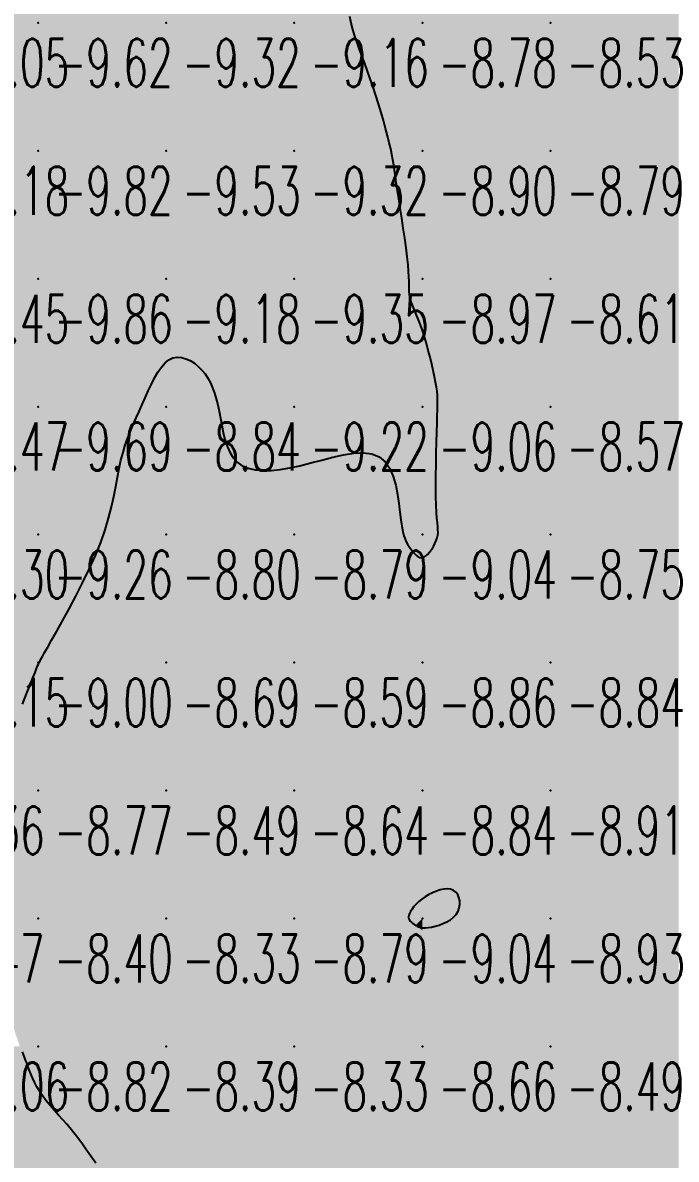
# Model space of a CAD drawing. Header units: millimetres. Extents: x 88261 to 90953, y 390274 to 392322.
# Drawn here: x 89959 to 90010.1, y 391308.4 to 391397.2 of the extents above; entities that cross this region are included whole.
import ezdxf
from ezdxf.enums import TextEntityAlignment as Align

# ---------------------------------------------------------------- set-up
doc = ezdxf.new("R2010")
doc.units = ezdxf.units.MM
doc.header["$LTSCALE"] = 25
for name, color, linetype in [('CN_03_00', 7, 'Continuous'), ('COTEAlt', 7, 'Continuous'), ('TN_COLORIAGE', 7, 'Continuous')]:
    doc.layers.add(name, color=color, linetype=linetype)
doc.styles.add('Simplex 1.0', font='Simplex.shx', dxfattribs={"width": 0.99, "height": 2.5})
doc.styles.get("Standard").update_dxf_attribs({"font": 'times.ttf'})

# ---------------------------------------------------------------- blocks, each defined once
blk = doc.blocks.new('COTE')
at = {"color": 0}
blk.add_point((0, 0), dxfattribs=at)
at = {"layer": 'COTEAlt'}
blk.add_attdef('ALT', text='', height=3.75, dxfattribs=at).set_placement((1.25, -1.25), align=Align.TOP_LEFT)

msp = doc.modelspace()

# ---------------------------------------------------------------- linework, layer by layer
at = {"layer": 'CN_03_00', "elevation": -9, "flags": 128}
for points in [[(89959.027, 391343.985), (89959.344, 391344.801), (89959.617, 391345.497), (89959.836, 391346.049), (89960.003, 391346.468), (89960.125, 391346.771), (89960.21, 391346.98), (89960.265, 391347.112), (89960.298, 391347.187), (89960.315, 391347.224), (89960.325, 391347.242), (89960.334, 391347.261), (89960.354, 391347.298), (89960.396, 391347.374), (89960.469, 391347.508), (89960.586, 391347.717), (89960.757, 391348.022), (89960.993, 391348.44), (89961.304, 391348.993), (89961.698, 391349.689), (89962.157, 391350.512), (89962.661, 391351.435), (89963.19, 391352.431), (89963.722, 391353.476), (89964.237, 391354.542), (89964.714, 391355.603), (89965.132, 391356.633), (89965.475, 391357.612), (89965.752, 391358.536), (89965.975, 391359.408), (89966.155, 391360.229), (89966.307, 391361.003), (89966.443, 391361.732), (89966.575, 391362.418), (89966.716, 391363.062), (89966.876, 391363.669), (89967.055, 391364.244), (89967.251, 391364.794), (89967.46, 391365.325), (89967.68, 391365.844), (89967.908, 391366.358), (89968.14, 391366.874), (89968.376, 391367.397), (89968.611, 391367.932), (89968.849, 391368.468), (89969.091, 391368.99), (89969.34, 391369.484), (89969.598, 391369.937), (89969.869, 391370.333), (89970.154, 391370.659), (89970.456, 391370.9), (89970.776, 391371.047), (89971.109, 391371.104), (89971.449, 391371.082), (89971.789, 391370.989), (89972.123, 391370.835), (89972.446, 391370.629), (89972.75, 391370.38), (89973.029, 391370.099), (89973.279, 391369.793), (89973.5, 391369.461), (89973.695, 391369.104), (89973.868, 391368.719), (89974.021, 391368.306), (89974.155, 391367.863), (89974.275, 391367.389), (89974.383, 391366.883), (89974.482, 391366.346), (89974.583, 391365.791), (89974.695, 391365.232), (89974.828, 391364.683), (89974.994, 391364.16), (89975.202, 391363.678), (89975.464, 391363.251), (89975.789, 391362.893), (89976.186, 391362.617), (89976.652, 391362.42), (89977.184, 391362.298), (89977.778, 391362.245), (89978.43, 391362.256), (89979.135, 391362.326), (89979.889, 391362.451), (89980.689, 391362.624), (89981.527, 391362.837), (89982.387, 391363.068), (89983.248, 391363.289), (89984.091, 391363.474), (89984.896, 391363.596), (89985.642, 391363.629), (89986.311, 391363.545), (89986.881, 391363.318), (89987.34, 391362.932), (89987.696, 391362.411), (89987.966, 391361.789), (89988.164, 391361.102), (89988.307, 391360.384), (89988.41, 391359.67), (89988.489, 391358.994), (89988.559, 391358.392), (89988.634, 391357.889), (89988.714, 391357.48), (89988.801, 391357.151), (89988.893, 391356.886), (89988.99, 391356.671), (89989.091, 391356.493), (89989.196, 391356.335), (89989.305, 391356.185), (89989.417, 391356.031), (89989.532, 391355.878), (89989.652, 391355.735), (89989.776, 391355.61), (89989.906, 391355.511), (89990.042, 391355.448), (89990.186, 391355.428), (89990.336, 391355.46), (89990.494, 391355.549), (89990.655, 391355.689), (89990.815, 391355.868), (89990.967, 391356.076), (89991.108, 391356.304), (89991.231, 391356.539), (89991.333, 391356.773), (89991.407, 391356.993), (89991.451, 391357.196), (89991.469, 391357.394), (89991.466, 391357.606), (89991.447, 391357.852), (89991.418, 391358.149), (89991.384, 391358.517), (89991.351, 391358.974), (89991.325, 391359.539), (89991.309, 391360.222), (89991.304, 391361.001), (89991.307, 391361.844), (89991.317, 391362.721), (89991.332, 391363.6), (89991.35, 391364.45), (89991.37, 391365.241), (89991.39, 391365.941), (89991.409, 391366.529), (89991.423, 391367.018), (89991.431, 391367.43), (89991.429, 391367.79), (89991.417, 391368.119), (89991.39, 391368.44), (89991.346, 391368.776), (89991.284, 391369.15), (89991.201, 391369.579), (89991.1, 391370.055), (89990.983, 391370.566), (89990.852, 391371.098), (89990.71, 391371.639), (89990.561, 391372.175), (89990.406, 391372.693), (89990.248, 391373.18), (89990.091, 391373.625), (89989.937, 391374.03), (89989.789, 391374.397), (89989.652, 391374.731), (89989.528, 391375.035), (89989.42, 391375.311), (89989.333, 391375.564), (89989.269, 391375.798), (89989.23, 391376.016), (89989.211, 391376.233), (89989.205, 391376.463), (89989.206, 391376.722), (89989.206, 391377.024), (89989.199, 391377.384), (89989.177, 391377.817), (89989.135, 391378.338), (89989.067, 391378.955), (89988.977, 391379.651), (89988.871, 391380.403), (89988.754, 391381.185), (89988.633, 391381.974), (89988.512, 391382.746), (89988.398, 391383.477), (89988.296, 391384.142), (89988.21, 391384.726), (89988.137, 391385.239), (89988.072, 391385.699), (89988.008, 391386.126), (89987.942, 391386.538), (89987.866, 391386.954), (89987.776, 391387.391), (89987.667, 391387.869), (89987.535, 391388.401), (89987.381, 391388.982), (89987.208, 391389.599), (89987.02, 391390.242), (89986.82, 391390.901), (89986.611, 391391.563), (89986.395, 391392.219), (89986.177, 391392.856), (89985.959, 391393.467), (89985.744, 391394.053), (89985.536, 391394.616), (89985.337, 391395.161), (89985.149, 391395.691), (89984.977, 391396.209), (89984.822, 391396.718), (89984.689, 391397.222), (89984.577, 391397.724)], [(89964.752, 391308.12), (89964.485, 391308.472), (89964.225, 391308.837), (89963.968, 391309.211), (89963.707, 391309.591), (89963.435, 391309.974), (89963.145, 391310.358), (89962.835, 391310.74), (89962.509, 391311.12), (89962.173, 391311.497), (89961.836, 391311.872), (89961.503, 391312.245), (89961.184, 391312.617), (89960.883, 391312.986), (89960.61, 391313.354), (89960.368, 391313.72), (89960.158, 391314.081), (89959.974, 391314.433), (89959.815, 391314.773), (89959.677, 391315.098), (89959.557, 391315.403), (89959.452, 391315.685), (89959.358, 391315.942), (89959.273, 391316.171), (89959.191, 391316.385), (89959.109, 391316.597), (89959.021, 391316.822)]]:
    msp.add_lwpolyline(points, dxfattribs=at)
msp.add_lwpolyline([(89990.96, 391326.566), (89991.245, 391326.631), (89991.547, 391326.72), (89991.854, 391326.833), (89992.154, 391326.973), (89992.435, 391327.138), (89992.683, 391327.331), (89992.886, 391327.553), (89993.035, 391327.802), (89993.128, 391328.069), (89993.17, 391328.343), (89993.161, 391328.613), (89993.105, 391328.868), (89993.004, 391329.097), (89992.86, 391329.288), (89992.676, 391329.431), (89992.456, 391329.516), (89992.205, 391329.548), (89991.931, 391329.531), (89991.641, 391329.472), (89991.344, 391329.377), (89991.045, 391329.251), (89990.753, 391329.101), (89990.475, 391328.932), (89990.217, 391328.749), (89989.983, 391328.557), (89989.774, 391328.362), (89989.592, 391328.165), (89989.44, 391327.973), (89989.32, 391327.788), (89989.234, 391327.616), (89989.184, 391327.461), (89989.171, 391327.325), (89989.19, 391327.208), (89989.236, 391327.106), (89989.303, 391327.017), (89989.386, 391326.94), (89989.478, 391326.871), (89989.574, 391326.807), (89989.669, 391326.747), (89989.759, 391326.689), (89989.847, 391326.634), (89989.94, 391326.585), (89990.046, 391326.545), (89990.168, 391326.516), (89990.315, 391326.501), (89990.493, 391326.503), (89990.707, 391326.524), (89990.96, 391326.566)], close=True, dxfattribs=at)
at = {"layer": 'TN_COLORIAGE', "color": 181}
for points in [[(89951.331, 391397.239, -9.156), (89950.772, 391397.763, -9.156), (89960.249, 391397.239, -9.156), (89960.249, 391407.239, -9.156)], [(89960.249, 391407.239, -9.244), (89960.249, 391397.239, -9.244), (89970.249, 391407.239, -9.244)], [(89960.249, 391397.239, -9.244), (89970.249, 391397.239, -9.244), (89970.249, 391407.239, -9.244)], [(89970.249, 391397.239, -9), (89979.125, 391406.115, -9), (89970.249, 391407.239, -9), (89978.843, 391407.239, -9)], [(89970.249, 391397.239, -9), (89979.125, 391406.115, -9), (89980.249, 391397.239, -9), (89980.249, 391405.215, -9)], [(89984.22, 391401.211, -9.158), (89980.249, 391405.215, -9.158), (89980.249, 391397.239, -9.158)], [(89984.22, 391401.211, -9.158), (89984.435, 391397.239, -9.158), (89980.249, 391397.239, -9.158)], [(89951.331, 391397.239, -9.616), (89953.46, 391390.451, -9.616), (89960.249, 391397.239, -9.616)], [(89955.298, 391387.239, -9.616), (89953.46, 391390.451, -9.616), (89960.249, 391387.239, -9.616), (89960.249, 391397.239, -9.616)], [(89960.249, 391397.239, -9.316), (89960.249, 391387.239, -9.316), (89970.249, 391397.239, -9.316)], [(89960.249, 391387.239, -9.316), (89970.249, 391387.239, -9.316), (89970.249, 391397.239, -9.316)], [(89970.249, 391397.239, -9.158), (89970.249, 391387.239, -9.158), (89980.249, 391397.239, -9.158)], [(89970.249, 391387.239, -9.158), (89980.249, 391387.239, -9.158), (89980.249, 391397.239, -9.158)], [(89980.249, 391387.239, -9), (89986.174, 391393.165, -9), (89980.249, 391397.239, -9), (89984.435, 391397.239, -9)], [(89986.174, 391393.165, -9.318), (89987.932, 391387.239, -9.318), (89980.249, 391387.239, -9.318)], [(89955.298, 391387.239, -9.822), (89957.429, 391384.419, -9.822), (89960.249, 391387.239, -9.822)], [(89957.847, 391377.239, -9.822), (89957.429, 391384.419, -9.822), (89960.249, 391377.239, -9.822), (89960.249, 391387.239, -9.822)], [(89960.249, 391387.239, -9.533), (89960.249, 391377.239, -9.533), (89970.249, 391387.239, -9.533)], [(89960.249, 391377.239, -9.533), (89970.249, 391377.239, -9.533), (89970.249, 391387.239, -9.533)], [(89970.249, 391387.239, -9.318), (89970.249, 391377.239, -9.318), (89980.249, 391387.239, -9.318)], [(89970.249, 391377.239, -9.318), (89980.249, 391377.239, -9.318), (89980.249, 391387.239, -9.318)], [(89980.249, 391377.239, -9), (89988.103, 391385.094, -9), (89980.249, 391387.239, -9), (89987.932, 391387.239, -9)], [(89988.103, 391385.094, -9.351), (89989.431, 391377.239, -9.351), (89980.249, 391377.239, -9.351)], [(89957.909, 391374.9, -9.691), (89956.278, 391367.239, -9.691), (89960.249, 391377.239, -9.691), (89960.249, 391367.239, -9.691)], [(89957.847, 391377.239, -9.857), (89957.909, 391374.9, -9.857), (89960.249, 391377.239, -9.857)], [(89960.249, 391377.239, -9.178), (89960.249, 391367.239, -9.178), (89970.249, 391377.239, -9.178)], [(89960.249, 391367.239, -9), (89968.38, 391367.239, -9), (89970.249, 391377.239, -9), (89970.249, 391371.953, -9)], [(89980.249, 391377.239, -9), (89973.36, 391370.351, -9), (89970.249, 391377.239, -9), (89970.249, 391371.953, -9)], [(89980.249, 391377.239, -9), (89973.36, 391370.351, -9), (89980.249, 391367.239, -9), (89974.484, 391367.239, -9)], [(89980.249, 391377.239, -9), (89989.431, 391377.239, -9), (89980.249, 391367.239, -9), (89988.983, 391375.974, -9)], [(89980.249, 391367.239, -9), (89988.983, 391375.974, -9), (89990.249, 391367.239, -9), (89990.249, 391373.65, -9)], [(89991.512, 391368.503, -9.056), (89990.249, 391373.65, -9.056), (89990.249, 391367.239, -9.056)], [(89991.408, 391367.239, -9.056), (89991.512, 391368.503, -9.056), (89990.249, 391367.239, -9.056)], [(89955.205, 391362.195, -9.263), (89953.168, 391357.239, -9.263), (89960.249, 391367.239, -9.263), (89960.249, 391357.239, -9.263)], [(89955.205, 391362.195, -9.691), (89956.278, 391367.239, -9.691), (89960.249, 391367.239, -9.691)], [(89960.249, 391367.239, -9), (89968.38, 391367.239, -9), (89960.249, 391357.239, -9), (89966.483, 391363.474, -9)], [(89975, 391361.991, -9.216), (89974.484, 391367.239, -9.216), (89980.249, 391367.239, -9.216)], [(89980.249, 391362.156, -9.216), (89975, 391361.991, -9.216), (89980.249, 391367.239, -9.216)], [(89980.249, 391367.239, -9), (89980.249, 391362.156, -9), (89990.249, 391367.239, -9), (89988.138, 391365.128, -9)], [(89990.249, 391367.239, -9), (89988.138, 391365.128, -9), (89990.249, 391357.239, -9), (89988.486, 391357.239, -9)], [(89990.249, 391367.239, -9), (89991.408, 391367.239, -9), (89990.249, 391357.239, -9), (89991.198, 391358.189, -9)], [(89965.982, 391357.239, -9.263), (89966.483, 391363.474, -9.263), (89960.249, 391357.239, -9.263)], [(89991.198, 391358.189, -9.045), (89991.749, 391357.239, -9.045), (89990.249, 391357.239, -9.045)], [(89951.982, 391348.973, -9.003), (89951.591, 391347.239, -9.003), (89960.249, 391357.239, -9.003), (89960.249, 391347.239, -9.003)], [(89951.982, 391348.973, -9.263), (89953.168, 391357.239, -9.263), (89960.249, 391357.239, -9.263)], [(89960.249, 391357.239, -9), (89965.982, 391357.239, -9), (89960.249, 391347.239, -9), (89960.378, 391347.369, -9)], [(89989.274, 391356.264, -9.045), (89988.486, 391357.239, -9.045), (89990.249, 391357.239, -9.045)], [(89989.274, 391356.264, -9.045), (89990.249, 391354.814, -9.045), (89990.249, 391357.239, -9.045)], [(89991.749, 391357.239, -9.045), (89990.249, 391354.814, -9.045), (89990.249, 391357.239, -9.045)], [(89950.249, 391345.302, -9.003), (89951.591, 391347.239, -9.003), (89950.249, 391337.239, -9.003), (89960.249, 391347.239, -9.003)], [(89950.249, 391337.239, -9), (89956.379, 391337.239, -9), (89960.249, 391347.239, -9), (89960.249, 391347.127, -9)], [(89960.33, 391347.239, -9.003), (89960.378, 391347.369, -9.003), (89960.249, 391347.239, -9.003)], [(89960.33, 391347.239, -9.003), (89960.249, 391347.127, -9.003), (89960.249, 391347.239, -9.003)], [(89990.249, 391329.07, -9.036), (89993.078, 391330.068, -9.036), (89990.249, 391327.239, -9.036)], [(89993.078, 391330.068, -9.036), (89993.497, 391327.239, -9.036), (89990.249, 391327.239, -9.036)], [(89988.777, 391327.239, -9.036), (89990.249, 391329.07, -9.036), (89990.249, 391327.239, -9.036)], [(89989.747, 391326.738, -9.036), (89988.777, 391327.239, -9.036), (89990.249, 391327.239, -9.036)], [(89989.747, 391326.738, -9.036), (89990.249, 391326.291, -9.036), (89990.249, 391327.239, -9.036)], [(89990.249, 391326.291, -9.036), (89993.497, 391327.239, -9.036), (89990.249, 391327.239, -9.036)], [(89950.705, 391317.239, -9), (89953.688, 391310.678, -9), (89958.824, 391317.239, -9), (89959.269, 391316.26, -9)], [(89954.853, 391307.239, -9), (89953.688, 391310.678, -9), (89960.249, 391307.239, -9), (89959.269, 391316.26, -9)], [(89959.269, 391316.26, -9.278), (89960.249, 391313.37, -9.278), (89960.249, 391307.239, -9.278)], [(89963.394, 391310.385, -9.278), (89960.249, 391313.37, -9.278), (89960.249, 391307.239, -9.278)], [(89963.394, 391310.385, -9.278), (89965.046, 391307.239, -9.278), (89960.249, 391307.239, -9.278)]]:
    msp.add_solid(points, dxfattribs=at)
at = {"layer": 'TN_COLORIAGE', "color": 171}
for points in [[(89984.435, 391397.239, -8.761), (89984.22, 391401.211, -8.761), (89990.249, 391397.239, -8.761), (89990.249, 391407.239, -8.761)], [(89990.249, 391407.239, -8.602), (89990.249, 391397.239, -8.602), (90000.249, 391407.239, -8.602)], [(89990.249, 391397.239, -8.602), (90000.249, 391397.239, -8.602), (90000.249, 391407.239, -8.602)], [(90000.249, 391407.239, -8.538), (90000.249, 391397.239, -8.538), (90010.249, 391407.239, -8.538)], [(90000.249, 391397.239, -8.538), (90010.249, 391397.239, -8.538), (90010.249, 391407.239, -8.538)], [(89984.435, 391397.239, -8.781), (89986.174, 391393.165, -8.781), (89990.249, 391397.239, -8.781)], [(89987.932, 391387.239, -8.781), (89986.174, 391393.165, -8.781), (89990.249, 391387.239, -8.781), (89990.249, 391397.239, -8.781)], [(89990.249, 391397.239, -8.529), (89990.249, 391387.239, -8.529), (90000.249, 391397.239, -8.529)], [(89990.249, 391387.239, -8.529), (90000.249, 391387.239, -8.529), (90000.249, 391397.239, -8.529)], [(90000.249, 391397.239, -8.62), (90000.249, 391387.239, -8.62), (90010.249, 391397.239, -8.62)], [(90000.249, 391387.239, -8.62), (90010.249, 391387.239, -8.62), (90010.249, 391397.239, -8.62)], [(89987.932, 391387.239, -8.904), (89988.103, 391385.094, -8.904), (89990.249, 391387.239, -8.904)], [(89989.431, 391377.239, -8.904), (89988.103, 391385.094, -8.904), (89990.249, 391377.239, -8.904), (89990.249, 391387.239, -8.904)], [(89990.249, 391387.239, -8.788), (89990.249, 391377.239, -8.788), (90000.249, 391387.239, -8.788)], [(89990.249, 391377.239, -8.788), (90000.249, 391377.239, -8.788), (90000.249, 391387.239, -8.788)], [(90000.249, 391387.239, -8.723), (90000.249, 391377.239, -8.723), (90010.249, 391387.239, -8.723)], [(90000.249, 391377.239, -8.723), (90010.249, 391377.239, -8.723), (90010.249, 391387.239, -8.723)], [(89988.983, 391375.974, -8.969), (89989.431, 391377.239, -8.969), (89990.249, 391377.239, -8.969)], [(89990.249, 391373.65, -8.969), (89988.983, 391375.974, -8.969), (89990.249, 391377.239, -8.969)], [(89990.249, 391373.65, -8.613), (89991.512, 391368.503, -8.613), (89990.249, 391377.239, -8.613), (90000.249, 391377.239, -8.613)], [(89991.512, 391368.503, -8.574), (89991.408, 391367.239, -8.574), (90000.249, 391377.239, -8.574), (90000.249, 391367.239, -8.574)], [(90000.249, 391377.239, -8.792), (90000.249, 391367.239, -8.792), (90010.249, 391377.239, -8.792)], [(90000.249, 391367.239, -8.792), (90010.249, 391367.239, -8.792), (90010.249, 391377.239, -8.792)], [(89970.249, 391371.953, -8.841), (89968.38, 391367.239, -8.841), (89970.249, 391367.239, -8.841)], [(89970.249, 391371.953, -8.841), (89973.36, 391370.351, -8.841), (89970.249, 391367.239, -8.841)], [(89974.484, 391367.239, -8.841), (89973.36, 391370.351, -8.841), (89970.249, 391367.239, -8.841)], [(89966.483, 391363.474, -8.804), (89965.982, 391357.239, -8.804), (89970.249, 391367.239, -8.804), (89970.249, 391357.239, -8.804)], [(89966.483, 391363.474, -8.841), (89968.38, 391367.239, -8.841), (89970.249, 391367.239, -8.841)], [(89974.484, 391367.239, -8.804), (89975, 391361.991, -8.804), (89970.249, 391367.239, -8.804), (89970.249, 391357.239, -8.804)], [(89991.198, 391358.189, -8.574), (89991.408, 391367.239, -8.574), (90000.249, 391367.239, -8.574)], [(89991.749, 391357.239, -8.574), (89991.198, 391358.189, -8.574), (90000.249, 391357.239, -8.574), (90000.249, 391367.239, -8.574)], [(90000.249, 391367.239, -8.626), (90000.249, 391357.239, -8.626), (90010.249, 391367.239, -8.626)], [(90000.249, 391357.239, -8.626), (90010.249, 391357.239, -8.626), (90010.249, 391367.239, -8.626)], [(89988.138, 391365.128, -8.791), (89980.249, 391362.156, -8.791), (89980.249, 391357.239, -8.791)], [(89988.486, 391357.239, -8.791), (89988.138, 391365.128, -8.791), (89980.249, 391357.239, -8.791)], [(89975, 391361.991, -8.791), (89980.249, 391362.156, -8.791), (89970.249, 391357.239, -8.791), (89980.249, 391357.239, -8.791)], [(89960.378, 391347.369, -8.686), (89960.33, 391347.239, -8.686), (89970.249, 391357.239, -8.686), (89970.249, 391347.239, -8.686)], [(89960.378, 391347.369, -8.804), (89965.982, 391357.239, -8.804), (89970.249, 391357.239, -8.804)], [(89970.249, 391357.239, -8.791), (89970.249, 391347.239, -8.791), (89980.249, 391357.239, -8.791)], [(89970.249, 391347.239, -8.791), (89980.249, 391347.239, -8.791), (89980.249, 391357.239, -8.791)], [(89988.486, 391357.239, -8.586), (89989.274, 391356.264, -8.586), (89980.249, 391357.239, -8.586), (89980.249, 391347.239, -8.586)], [(89990.249, 391354.814, -8.747), (89991.749, 391357.239, -8.747), (89990.249, 391347.239, -8.747), (90000.249, 391357.239, -8.747)], [(89990.249, 391347.239, -8.747), (90000.249, 391347.239, -8.747), (90000.249, 391357.239, -8.747)], [(90000.249, 391357.239, -8.448), (90000.249, 391347.239, -8.448), (90010.249, 391357.239, -8.448)], [(90000.249, 391347.239, -8.448), (90010.249, 391347.239, -8.448), (90010.249, 391357.239, -8.448)], [(89990.249, 391354.814, -8.586), (89989.274, 391356.264, -8.586), (89990.249, 391347.239, -8.586), (89980.249, 391347.239, -8.586)], [(89960.249, 391347.127, -8.775), (89956.379, 391337.239, -8.775), (89960.249, 391337.239, -8.775)], [(89960.249, 391347.127, -8.686), (89960.33, 391347.239, -8.686), (89960.249, 391337.239, -8.686), (89970.249, 391347.239, -8.686)], [(89960.249, 391337.239, -8.686), (89970.249, 391337.239, -8.686), (89970.249, 391347.239, -8.686)], [(89970.249, 391347.239, -8.586), (89970.249, 391337.239, -8.586), (89980.249, 391347.239, -8.586)], [(89970.249, 391337.239, -8.586), (89980.249, 391337.239, -8.586), (89980.249, 391347.239, -8.586)], [(89980.249, 391347.239, -8.86), (89980.249, 391337.239, -8.86), (89990.249, 391347.239, -8.86)], [(89980.249, 391337.239, -8.86), (89990.249, 391337.239, -8.86), (89990.249, 391347.239, -8.86)], [(89990.249, 391347.239, -8.838), (89990.249, 391337.239, -8.838), (90000.249, 391347.239, -8.838)], [(89990.249, 391337.239, -8.838), (90000.249, 391337.239, -8.838), (90000.249, 391347.239, -8.838)], [(90000.249, 391347.239, -8.511), (90000.249, 391337.239, -8.511), (90010.249, 391347.239, -8.511)], [(90000.249, 391337.239, -8.511), (90010.249, 391337.239, -8.511), (90010.249, 391347.239, -8.511)], [(89957.034, 391334.024, -8.397), (89954.654, 391327.239, -8.397), (89960.249, 391337.239, -8.397), (89960.249, 391327.239, -8.397)], [(89956.379, 391337.239, -8.775), (89957.034, 391334.024, -8.775), (89960.249, 391337.239, -8.775)], [(89960.249, 391337.239, -8.486), (89960.249, 391327.239, -8.486), (89970.249, 391337.239, -8.486)], [(89960.249, 391327.239, -8.486), (89970.249, 391327.239, -8.486), (89970.249, 391337.239, -8.486)], [(89970.249, 391337.239, -8.639), (89970.249, 391327.239, -8.639), (89980.249, 391337.239, -8.639)], [(89970.249, 391327.239, -8.639), (89980.249, 391327.239, -8.639), (89980.249, 391337.239, -8.639)], [(89980.249, 391337.239, -8.841), (89980.249, 391327.239, -8.841), (89990.249, 391337.239, -8.841)], [(89990.249, 391329.07, -8.794), (89988.777, 391327.239, -8.794), (89990.249, 391337.239, -8.794), (89980.249, 391327.239, -8.794)], [(89993.078, 391330.068, -8.841), (89990.249, 391329.07, -8.841), (90000.249, 391337.239, -8.841), (89990.249, 391337.239, -8.841)], [(89993.497, 391327.239, -8.91), (89993.078, 391330.068, -8.91), (90000.249, 391327.239, -8.91), (90000.249, 391337.239, -8.91)], [(90000.249, 391337.239, -8.671), (90000.249, 391327.239, -8.671), (90010.249, 391337.239, -8.671)], [(90000.249, 391327.239, -8.671), (90010.249, 391327.239, -8.671), (90010.249, 391337.239, -8.671)], [(89954.654, 391327.239, -8.397), (89956.615, 391323.605, -8.397), (89960.249, 391327.239, -8.397)], [(89958.824, 391317.239, -8.397), (89956.615, 391323.605, -8.397), (89960.249, 391317.239, -8.397), (89960.249, 391327.239, -8.397)], [(89960.249, 391327.239, -8.331), (89960.249, 391317.239, -8.331), (89970.249, 391327.239, -8.331)], [(89960.249, 391317.239, -8.331), (89970.249, 391317.239, -8.331), (89970.249, 391327.239, -8.331)], [(89970.249, 391327.239, -8.794), (89970.249, 391317.239, -8.794), (89980.249, 391327.239, -8.794)], [(89970.249, 391317.239, -8.794), (89980.249, 391317.239, -8.794), (89980.249, 391327.239, -8.794)], [(89988.777, 391327.239, -8.327), (89989.747, 391326.738, -8.327), (89980.249, 391327.239, -8.327), (89980.249, 391317.239, -8.327)], [(89993.497, 391327.239, -8.661), (89990.249, 391326.291, -8.661), (90000.249, 391327.239, -8.661), (89990.249, 391317.239, -8.661)], [(89990.249, 391317.239, -8.926), (90000.249, 391317.239, -8.926), (90000.249, 391327.239, -8.926)], [(90000.249, 391327.239, -8.791), (90000.249, 391317.239, -8.791), (90010.249, 391327.239, -8.791)], [(90000.249, 391317.239, -8.791), (90010.249, 391317.239, -8.791), (90010.249, 391327.239, -8.791)], [(89990.249, 391326.291, -8.327), (89989.747, 391326.738, -8.327), (89990.249, 391317.239, -8.327), (89980.249, 391317.239, -8.327)], [(89958.824, 391317.239, -8.825), (89959.269, 391316.26, -8.825), (89960.249, 391317.239, -8.825)], [(89960.249, 391313.37, -8.825), (89959.269, 391316.26, -8.825), (89960.249, 391317.239, -8.825)], [(89960.249, 391313.37, -8.394), (89963.394, 391310.385, -8.394), (89960.249, 391317.239, -8.394), (89970.249, 391317.239, -8.394)], [(89965.046, 391307.239, -8.394), (89963.394, 391310.385, -8.394), (89970.249, 391307.239, -8.394), (89970.249, 391317.239, -8.394)], [(89970.249, 391317.239, -8.327), (89970.249, 391307.239, -8.327), (89980.249, 391317.239, -8.327)], [(89970.249, 391307.239, -8.327), (89980.249, 391307.239, -8.327), (89980.249, 391317.239, -8.327)], [(89980.249, 391317.239, -8.661), (89980.249, 391307.239, -8.661), (89990.249, 391317.239, -8.661)], [(89980.249, 391307.239, -8.661), (89990.249, 391307.239, -8.661), (89990.249, 391317.239, -8.661)], [(89990.249, 391317.239, -8.495), (89990.249, 391307.239, -8.495), (90000.249, 391317.239, -8.495)], [(89990.249, 391307.239, -8.495), (90000.249, 391307.239, -8.495), (90000.249, 391317.239, -8.495)], [(90000.249, 391317.239, -8.956), (90000.249, 391307.239, -8.956), (90010.249, 391317.239, -8.956)], [(90000.249, 391307.239, -8.956), (90010.249, 391307.239, -8.956), (90010.249, 391317.239, -8.956)]]:
    msp.add_solid(points, dxfattribs=at)

# ---------------------------------------------------------------- block references
at = {"layer": 'COTEAlt'}
ref = msp.add_blockref('COTE', (89950.249, 391397.239), dxfattribs=at)
ref.add_attrib('ALT', '-10.05', dxfattribs={"height": 3.75, "style": 'Simplex 1.0', "width": 0.6}).set_placement((89951.499, 391395.989), align=Align.TOP_LEFT)
ref = msp.add_blockref('COTE', (89960.249, 391397.239), dxfattribs=at)
ref.add_attrib('ALT', '-9.62', dxfattribs={"height": 3.75, "style": 'Simplex 1.0', "width": 0.6}).set_placement((89961.499, 391395.989), align=Align.TOP_LEFT)
ref = msp.add_blockref('COTE', (89970.249, 391397.239), dxfattribs=at)
ref.add_attrib('ALT', '-9.32', dxfattribs={"height": 3.75, "style": 'Simplex 1.0', "width": 0.6}).set_placement((89971.499, 391395.989), align=Align.TOP_LEFT)
ref = msp.add_blockref('COTE', (89980.249, 391397.239), dxfattribs=at)
ref.add_attrib('ALT', '-9.16', dxfattribs={"height": 3.75, "style": 'Simplex 1.0', "width": 0.6}).set_placement((89981.499, 391395.989), align=Align.TOP_LEFT)
ref = msp.add_blockref('COTE', (89990.249, 391397.239), dxfattribs=at)
ref.add_attrib('ALT', '-8.78', dxfattribs={"height": 3.75, "style": 'Simplex 1.0', "width": 0.6}).set_placement((89991.499, 391395.989), align=Align.TOP_LEFT)
ref = msp.add_blockref('COTE', (90000.249, 391397.239), dxfattribs=at)
ref.add_attrib('ALT', '-8.53', dxfattribs={"height": 3.75, "style": 'Simplex 1.0', "width": 0.6}).set_placement((90001.499, 391395.989), align=Align.TOP_LEFT)
ref = msp.add_blockref('COTE', (89950.249, 391387.239), dxfattribs=at)
ref.add_attrib('ALT', '-10.18', dxfattribs={"height": 3.75, "style": 'Simplex 1.0', "width": 0.6}).set_placement((89951.499, 391385.989), align=Align.TOP_LEFT)
ref = msp.add_blockref('COTE', (89960.249, 391387.239), dxfattribs=at)
ref.add_attrib('ALT', '-9.82', dxfattribs={"height": 3.75, "style": 'Simplex 1.0', "width": 0.6}).set_placement((89961.499, 391385.989), align=Align.TOP_LEFT)
ref = msp.add_blockref('COTE', (89970.249, 391387.239), dxfattribs=at)
ref.add_attrib('ALT', '-9.53', dxfattribs={"height": 3.75, "style": 'Simplex 1.0', "width": 0.6}).set_placement((89971.499, 391385.989), align=Align.TOP_LEFT)
ref = msp.add_blockref('COTE', (89980.249, 391387.239), dxfattribs=at)
ref.add_attrib('ALT', '-9.32', dxfattribs={"height": 3.75, "style": 'Simplex 1.0', "width": 0.6}).set_placement((89981.499, 391385.989), align=Align.TOP_LEFT)
ref = msp.add_blockref('COTE', (89990.249, 391387.239), dxfattribs=at)
ref.add_attrib('ALT', '-8.90', dxfattribs={"height": 3.75, "style": 'Simplex 1.0', "width": 0.6}).set_placement((89991.499, 391385.989), align=Align.TOP_LEFT)
ref = msp.add_blockref('COTE', (90000.249, 391387.239), dxfattribs=at)
ref.add_attrib('ALT', '-8.79', dxfattribs={"height": 3.75, "style": 'Simplex 1.0', "width": 0.6}).set_placement((90001.499, 391385.989), align=Align.TOP_LEFT)
ref = msp.add_blockref('COTE', (89950.249, 391377.239), dxfattribs=at)
ref.add_attrib('ALT', '-10.45', dxfattribs={"height": 3.75, "style": 'Simplex 1.0', "width": 0.6}).set_placement((89951.499, 391375.989), align=Align.TOP_LEFT)
ref = msp.add_blockref('COTE', (89960.249, 391377.239), dxfattribs=at)
ref.add_attrib('ALT', '-9.86', dxfattribs={"height": 3.75, "style": 'Simplex 1.0', "width": 0.6}).set_placement((89961.499, 391375.989), align=Align.TOP_LEFT)
ref = msp.add_blockref('COTE', (89970.249, 391377.239), dxfattribs=at)
ref.add_attrib('ALT', '-9.18', dxfattribs={"height": 3.75, "style": 'Simplex 1.0', "width": 0.6}).set_placement((89971.499, 391375.989), align=Align.TOP_LEFT)
ref = msp.add_blockref('COTE', (89980.249, 391377.239), dxfattribs=at)
ref.add_attrib('ALT', '-9.35', dxfattribs={"height": 3.75, "style": 'Simplex 1.0', "width": 0.6}).set_placement((89981.499, 391375.989), align=Align.TOP_LEFT)
ref = msp.add_blockref('COTE', (89990.249, 391377.239), dxfattribs=at)
ref.add_attrib('ALT', '-8.97', dxfattribs={"height": 3.75, "style": 'Simplex 1.0', "width": 0.6}).set_placement((89991.499, 391375.989), align=Align.TOP_LEFT)
ref = msp.add_blockref('COTE', (90000.249, 391377.239), dxfattribs=at)
ref.add_attrib('ALT', '-8.61', dxfattribs={"height": 3.75, "style": 'Simplex 1.0', "width": 0.6}).set_placement((90001.499, 391375.989), align=Align.TOP_LEFT)
ref = msp.add_blockref('COTE', (89950.249, 391367.239), dxfattribs=at)
ref.add_attrib('ALT', '-10.47', dxfattribs={"height": 3.75, "style": 'Simplex 1.0', "width": 0.6}).set_placement((89951.499, 391365.989), align=Align.TOP_LEFT)
ref = msp.add_blockref('COTE', (89960.249, 391367.239), dxfattribs=at)
ref.add_attrib('ALT', '-9.69', dxfattribs={"height": 3.75, "style": 'Simplex 1.0', "width": 0.6}).set_placement((89961.499, 391365.989), align=Align.TOP_LEFT)
ref = msp.add_blockref('COTE', (89970.249, 391367.239), dxfattribs=at)
ref.add_attrib('ALT', '-8.84', dxfattribs={"height": 3.75, "style": 'Simplex 1.0', "width": 0.6}).set_placement((89971.499, 391365.989), align=Align.TOP_LEFT)
ref = msp.add_blockref('COTE', (89980.249, 391367.239), dxfattribs=at)
ref.add_attrib('ALT', '-9.22', dxfattribs={"height": 3.75, "style": 'Simplex 1.0', "width": 0.6}).set_placement((89981.499, 391365.989), align=Align.TOP_LEFT)
ref = msp.add_blockref('COTE', (89990.249, 391367.239), dxfattribs=at)
ref.add_attrib('ALT', '-9.06', dxfattribs={"height": 3.75, "style": 'Simplex 1.0', "width": 0.6}).set_placement((89991.499, 391365.989), align=Align.TOP_LEFT)
ref = msp.add_blockref('COTE', (90000.249, 391367.239), dxfattribs=at)
ref.add_attrib('ALT', '-8.57', dxfattribs={"height": 3.75, "style": 'Simplex 1.0', "width": 0.6}).set_placement((90001.499, 391365.989), align=Align.TOP_LEFT)
ref = msp.add_blockref('COTE', (89950.249, 391357.239), dxfattribs=at)
ref.add_attrib('ALT', '-10.30', dxfattribs={"height": 3.75, "style": 'Simplex 1.0', "width": 0.6}).set_placement((89951.499, 391355.989), align=Align.TOP_LEFT)
ref = msp.add_blockref('COTE', (89960.249, 391357.239), dxfattribs=at)
ref.add_attrib('ALT', '-9.26', dxfattribs={"height": 3.75, "style": 'Simplex 1.0', "width": 0.6}).set_placement((89961.499, 391355.989), align=Align.TOP_LEFT)
ref = msp.add_blockref('COTE', (89970.249, 391357.239), dxfattribs=at)
ref.add_attrib('ALT', '-8.80', dxfattribs={"height": 3.75, "style": 'Simplex 1.0', "width": 0.6}).set_placement((89971.499, 391355.989), align=Align.TOP_LEFT)
ref = msp.add_blockref('COTE', (89980.249, 391357.239), dxfattribs=at)
ref.add_attrib('ALT', '-8.79', dxfattribs={"height": 3.75, "style": 'Simplex 1.0', "width": 0.6}).set_placement((89981.499, 391355.989), align=Align.TOP_LEFT)
ref = msp.add_blockref('COTE', (89990.249, 391357.239), dxfattribs=at)
ref.add_attrib('ALT', '-9.04', dxfattribs={"height": 3.75, "style": 'Simplex 1.0', "width": 0.6}).set_placement((89991.499, 391355.989), align=Align.TOP_LEFT)
ref = msp.add_blockref('COTE', (90000.249, 391357.239), dxfattribs=at)
ref.add_attrib('ALT', '-8.75', dxfattribs={"height": 3.75, "style": 'Simplex 1.0', "width": 0.6}).set_placement((90001.499, 391355.989), align=Align.TOP_LEFT)
ref = msp.add_blockref('COTE', (89950.249, 391347.239), dxfattribs=at)
ref.add_attrib('ALT', '-10.15', dxfattribs={"height": 3.75, "style": 'Simplex 1.0', "width": 0.6}).set_placement((89951.499, 391345.989), align=Align.TOP_LEFT)
ref = msp.add_blockref('COTE', (89960.249, 391347.239), dxfattribs=at)
ref.add_attrib('ALT', '-9.00', dxfattribs={"height": 3.75, "style": 'Simplex 1.0', "width": 0.6}).set_placement((89961.499, 391345.989), align=Align.TOP_LEFT)
ref = msp.add_blockref('COTE', (89970.249, 391347.239), dxfattribs=at)
ref.add_attrib('ALT', '-8.69', dxfattribs={"height": 3.75, "style": 'Simplex 1.0', "width": 0.6}).set_placement((89971.499, 391345.989), align=Align.TOP_LEFT)
ref = msp.add_blockref('COTE', (89980.249, 391347.239), dxfattribs=at)
ref.add_attrib('ALT', '-8.59', dxfattribs={"height": 3.75, "style": 'Simplex 1.0', "width": 0.6}).set_placement((89981.499, 391345.989), align=Align.TOP_LEFT)
ref = msp.add_blockref('COTE', (89990.249, 391347.239), dxfattribs=at)
ref.add_attrib('ALT', '-8.86', dxfattribs={"height": 3.75, "style": 'Simplex 1.0', "width": 0.6}).set_placement((89991.499, 391345.989), align=Align.TOP_LEFT)
ref = msp.add_blockref('COTE', (90000.249, 391347.239), dxfattribs=at)
ref.add_attrib('ALT', '-8.84', dxfattribs={"height": 3.75, "style": 'Simplex 1.0', "width": 0.6}).set_placement((90001.499, 391345.989), align=Align.TOP_LEFT)
ref = msp.add_blockref('COTE', (89950.249, 391337.239), dxfattribs=at)
ref.add_attrib('ALT', '-9.36', dxfattribs={"height": 3.75, "style": 'Simplex 1.0', "width": 0.6}).set_placement((89951.499, 391335.989), align=Align.TOP_LEFT)
ref = msp.add_blockref('COTE', (89960.249, 391337.239), dxfattribs=at)
ref.add_attrib('ALT', '-8.77', dxfattribs={"height": 3.75, "style": 'Simplex 1.0', "width": 0.6}).set_placement((89961.499, 391335.989), align=Align.TOP_LEFT)
ref = msp.add_blockref('COTE', (89970.249, 391337.239), dxfattribs=at)
ref.add_attrib('ALT', '-8.49', dxfattribs={"height": 3.75, "style": 'Simplex 1.0', "width": 0.6}).set_placement((89971.499, 391335.989), align=Align.TOP_LEFT)
ref = msp.add_blockref('COTE', (89980.249, 391337.239), dxfattribs=at)
ref.add_attrib('ALT', '-8.64', dxfattribs={"height": 3.75, "style": 'Simplex 1.0', "width": 0.6}).set_placement((89981.499, 391335.989), align=Align.TOP_LEFT)
ref = msp.add_blockref('COTE', (89990.249, 391337.239), dxfattribs=at)
ref.add_attrib('ALT', '-8.84', dxfattribs={"height": 3.75, "style": 'Simplex 1.0', "width": 0.6}).set_placement((89991.499, 391335.989), align=Align.TOP_LEFT)
ref = msp.add_blockref('COTE', (90000.249, 391337.239), dxfattribs=at)
ref.add_attrib('ALT', '-8.91', dxfattribs={"height": 3.75, "style": 'Simplex 1.0', "width": 0.6}).set_placement((90001.499, 391335.989), align=Align.TOP_LEFT)
ref = msp.add_blockref('COTE', (89950.249, 391327.239), dxfattribs=at)
ref.add_attrib('ALT', '-9.47', dxfattribs={"height": 3.75, "style": 'Simplex 1.0', "width": 0.6}).set_placement((89951.499, 391325.989), align=Align.TOP_LEFT)
ref = msp.add_blockref('COTE', (89960.249, 391327.239), dxfattribs=at)
ref.add_attrib('ALT', '-8.40', dxfattribs={"height": 3.75, "style": 'Simplex 1.0', "width": 0.6}).set_placement((89961.499, 391325.989), align=Align.TOP_LEFT)
ref = msp.add_blockref('COTE', (89970.249, 391327.239), dxfattribs=at)
ref.add_attrib('ALT', '-8.33', dxfattribs={"height": 3.75, "style": 'Simplex 1.0', "width": 0.6}).set_placement((89971.499, 391325.989), align=Align.TOP_LEFT)
ref = msp.add_blockref('COTE', (89980.249, 391327.239), dxfattribs=at)
ref.add_attrib('ALT', '-8.79', dxfattribs={"height": 3.75, "style": 'Simplex 1.0', "width": 0.6}).set_placement((89981.499, 391325.989), align=Align.TOP_LEFT)
ref = msp.add_blockref('COTE', (89990.249, 391327.239), dxfattribs=at)
ref.add_attrib('ALT', '-9.04', dxfattribs={"height": 3.75, "style": 'Simplex 1.0', "width": 0.6}).set_placement((89991.499, 391325.989), align=Align.TOP_LEFT)
ref = msp.add_blockref('COTE', (90000.249, 391327.239), dxfattribs=at)
ref.add_attrib('ALT', '-8.93', dxfattribs={"height": 3.75, "style": 'Simplex 1.0', "width": 0.6}).set_placement((90001.499, 391325.989), align=Align.TOP_LEFT)
ref = msp.add_blockref('COTE', (89950.249, 391317.239), dxfattribs=at)
ref.add_attrib('ALT', '-10.06', dxfattribs={"height": 3.75, "style": 'Simplex 1.0', "width": 0.6}).set_placement((89951.499, 391315.989), align=Align.TOP_LEFT)
ref = msp.add_blockref('COTE', (89960.249, 391317.239), dxfattribs=at)
ref.add_attrib('ALT', '-8.82', dxfattribs={"height": 3.75, "style": 'Simplex 1.0', "width": 0.6}).set_placement((89961.499, 391315.989), align=Align.TOP_LEFT)
ref = msp.add_blockref('COTE', (89970.249, 391317.239), dxfattribs=at)
ref.add_attrib('ALT', '-8.39', dxfattribs={"height": 3.75, "style": 'Simplex 1.0', "width": 0.6}).set_placement((89971.499, 391315.989), align=Align.TOP_LEFT)
ref = msp.add_blockref('COTE', (89980.249, 391317.239), dxfattribs=at)
ref.add_attrib('ALT', '-8.33', dxfattribs={"height": 3.75, "style": 'Simplex 1.0', "width": 0.6}).set_placement((89981.499, 391315.989), align=Align.TOP_LEFT)
ref = msp.add_blockref('COTE', (89990.249, 391317.239), dxfattribs=at)
ref.add_attrib('ALT', '-8.66', dxfattribs={"height": 3.75, "style": 'Simplex 1.0', "width": 0.6}).set_placement((89991.499, 391315.989), align=Align.TOP_LEFT)
ref = msp.add_blockref('COTE', (90000.249, 391317.239), dxfattribs=at)
ref.add_attrib('ALT', '-8.49', dxfattribs={"height": 3.75, "style": 'Simplex 1.0', "width": 0.6}).set_placement((90001.499, 391315.989), align=Align.TOP_LEFT)

doc.saveas('drawing.dxf')
